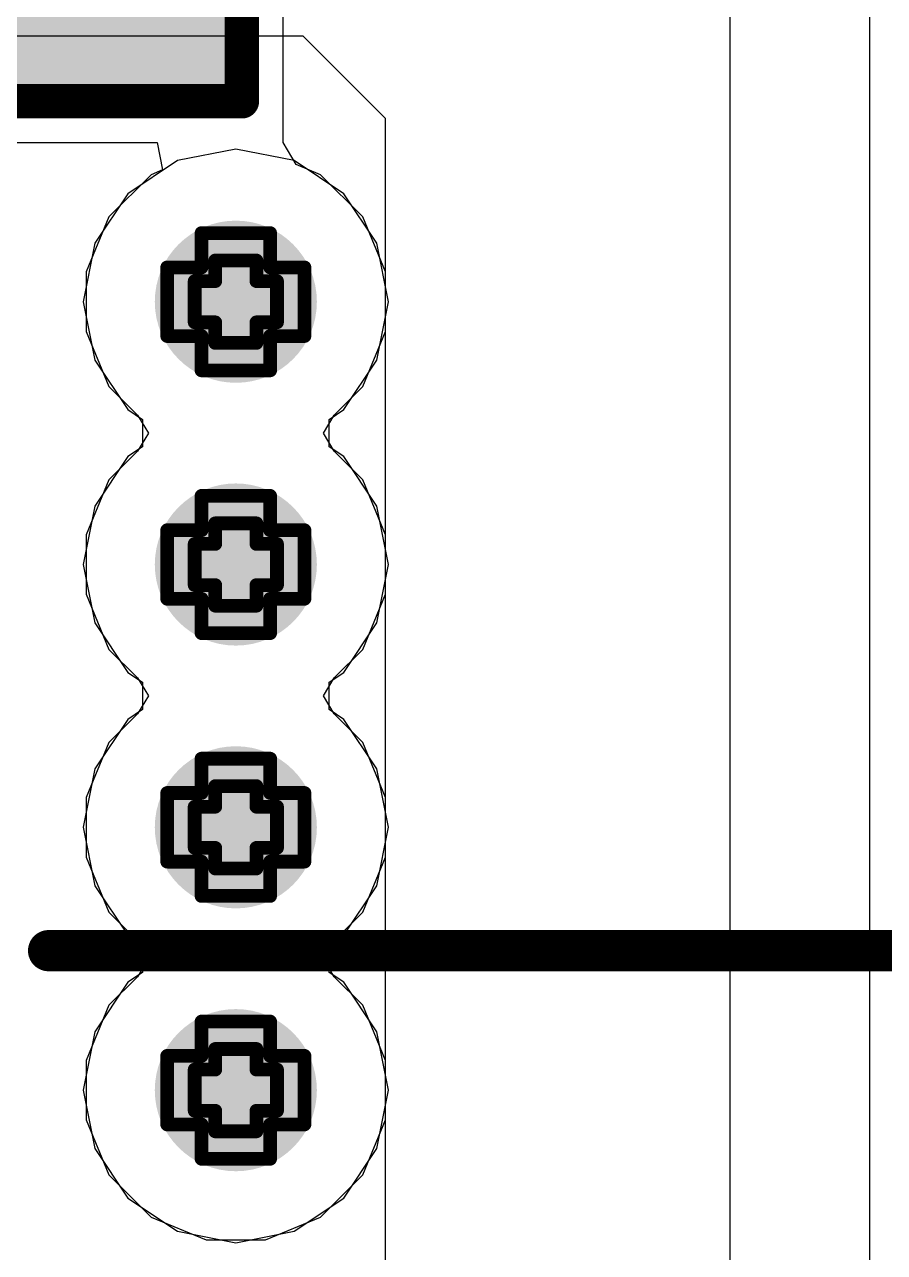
# Model space of a CAD drawing. Header units: inches. Extents: x 0 to 198, y 0 to 199.
# Drawn here: x 6.0572 to 6.1825, y 2.6369 to 2.8157 of the extents above; entities that cross this region are included whole.
import ezdxf

# ---------------------------------------------------------------- set-up
doc = ezdxf.new("R2010")
doc.units = ezdxf.units.IN
doc.header["$MEASUREMENT"] = 0
for name, color, linetype in [('Bottom Layer', 5, 'Continuous'), ('Bottom Overlay', 54, 'Continuous'), ('Bottom Paste', 16, 'Continuous'), ('Bottom Solder', 6, 'Continuous'), ('Drill Drawing', 1, 'Continuous'), ('Layer 1', 16, 'Continuous'), ('Layer 2', 76, 'Continuous'), ('Top Layer', 1, 'Continuous'), ('Top Overlay', 2, 'Continuous'), ('Via Holes', 16, 'Continuous')]:
    doc.layers.add(name, color=color, linetype=linetype)

# ---------------------------------------------------------------- blocks, each defined once
blk = doc.blocks.new('C___1210_B_368')
at = {"layer": 'Bottom Layer'}
for points in [[(-0.08, 0.055), (-0.02, 0.055), (-0.02, -0.055), (-0.08, -0.055)], [(0.02, 0.055), (0.08, 0.055), (0.08, -0.055), (0.02, -0.055)]]:
    blk.add_hatch(color=5, dxfattribs=at).paths.add_polyline_path(points)
at = {"layer": 'Bottom Paste'}
for points in [[(-0.08, 0.055), (-0.02, 0.055), (-0.02, -0.055), (-0.08, -0.055)], [(0.02, 0.055), (0.08, 0.055), (0.08, -0.055), (0.02, -0.055)]]:
    blk.add_hatch(color=16, dxfattribs=at).paths.add_polyline_path(points)
at = {"layer": 'Bottom Solder'}
for points in [[(-0.084, 0.059), (-0.016, 0.059), (-0.016, -0.059), (-0.084, -0.059)], [(0.016, 0.059), (0.084, 0.059), (0.084, -0.059), (0.016, -0.059)]]:
    blk.add_hatch(color=6, dxfattribs=at).paths.add_polyline_path(points)
at = {"layer": 'Bottom Overlay'}
for points in [[(-0.084, 0.059, 0.005, 0.005, 0), (-0.084, -0.059, 0.005, 0.005, 0)], [(-0.084, 0.059, 0.005, 0.005, 0), (-0.023, 0.059, 0.005, 0.005, 0)], [(0.023, 0.059, 0.005, 0.005, 0), (0.084, 0.059, 0.005, 0.005, 0)], [(0.084, 0.059, 0.005, 0.005, 0), (0.084, -0.059, 0.005, 0.005, 0)], [(-0.084, -0.059, 0.005, 0.005, 0), (-0.023, -0.059, 0.005, 0.005, 0)], [(0.023, -0.059, 0.005, 0.005, 0), (0.084, -0.059, 0.005, 0.005, 0)]]:
    blk.add_lwpolyline(points, format="xyseb", dxfattribs=at)
for points in [[(-0.08525, 0.059, 0.0025, 0.0025, 1), (-0.08275, 0.059, 0.0025, 0.0025, 1)], [(-0.08525, 0.059, 0.0025, 0.0025, 1), (-0.08275, 0.059, 0.0025, 0.0025, 1)], [(-0.02425, 0.059, 0.0025, 0.0025, 1), (-0.02175, 0.059, 0.0025, 0.0025, 1)], [(0.02175, 0.059, 0.0025, 0.0025, 1), (0.02425, 0.059, 0.0025, 0.0025, 1)], [(0.08275, 0.059, 0.0025, 0.0025, 1), (0.08525, 0.059, 0.0025, 0.0025, 1)], [(0.08275, 0.059, 0.0025, 0.0025, 1), (0.08525, 0.059, 0.0025, 0.0025, 1)], [(-0.08525, -0.059, 0.0025, 0.0025, 1), (-0.08275, -0.059, 0.0025, 0.0025, 1)], [(-0.08525, -0.059, 0.0025, 0.0025, 1), (-0.08275, -0.059, 0.0025, 0.0025, 1)], [(-0.02425, -0.059, 0.0025, 0.0025, 1), (-0.02175, -0.059, 0.0025, 0.0025, 1)], [(0.02175, -0.059, 0.0025, 0.0025, 1), (0.02425, -0.059, 0.0025, 0.0025, 1)], [(0.08275, -0.059, 0.0025, 0.0025, 1), (0.08525, -0.059, 0.0025, 0.0025, 1)], [(0.08275, -0.059, 0.0025, 0.0025, 1), (0.08525, -0.059, 0.0025, 0.0025, 1)]]:
    blk.add_lwpolyline(points, format="xyseb", close=True, dxfattribs=at)
blk = doc.blocks.new('OVZ121M1VTR_1013_369')
at = {"layer": 'Top Overlay'}
blk.add_lwpolyline([(0.20772, 0.03082, 0.006, 0.006, 0), (0.20772, 0.20772, 0.006, 0.006, 0)], format="xyseb", dxfattribs=at)
blk.add_lwpolyline([(0.20622, 0.03082, 0.003, 0.003, 1), (0.20922, 0.03082, 0.003, 0.003, 1)], format="xyseb", close=True, dxfattribs=at)

msp = doc.modelspace()

# ---------------------------------------------------------------- hatches: boundary and pattern name
at = {"layer": 'Bottom Layer'}
h = msp.add_hatch(color=5, dxfattribs=at)
edge = h.paths.add_edge_path()
edge.add_arc((6.088, 2.77534), 0.01181, 0, 360)
h = msp.add_hatch(color=5, dxfattribs=at)
edge = h.paths.add_edge_path()
edge.add_arc((6.088, 2.73706), 0.01181, 0, 360)
h = msp.add_hatch(color=5, dxfattribs=at)
edge = h.paths.add_edge_path()
edge.add_arc((6.088, 2.69878), 0.01181, 0, 360)
h = msp.add_hatch(color=5, dxfattribs=at)
edge = h.paths.add_edge_path()
edge.add_arc((6.088, 2.66049), 0.01181, 0, 360)
at = {"layer": 'Layer 1'}
h = msp.add_hatch(color=16, dxfattribs=at)
edge = h.paths.add_edge_path()
edge.add_arc((6.088, 2.77534), 0.01181, 0, 360)
h = msp.add_hatch(color=16, dxfattribs=at)
edge = h.paths.add_edge_path()
edge.add_arc((6.088, 2.73706), 0.01181, 0, 360)
h = msp.add_hatch(color=16, dxfattribs=at)
edge = h.paths.add_edge_path()
edge.add_arc((6.088, 2.69878), 0.01181, 0, 360)
h = msp.add_hatch(color=16, dxfattribs=at)
edge = h.paths.add_edge_path()
edge.add_arc((6.088, 2.66049), 0.01181, 0, 360)
at = {"layer": 'Layer 2'}
h = msp.add_hatch(color=76, dxfattribs=at)
edge = h.paths.add_edge_path()
edge.add_arc((6.088, 2.77534), 0.01181, 0, 360)
h = msp.add_hatch(color=76, dxfattribs=at)
edge = h.paths.add_edge_path()
edge.add_arc((6.088, 2.73706), 0.01181, 0, 360)
h = msp.add_hatch(color=76, dxfattribs=at)
edge = h.paths.add_edge_path()
edge.add_arc((6.088, 2.69878), 0.01181, 0, 360)
h = msp.add_hatch(color=76, dxfattribs=at)
edge = h.paths.add_edge_path()
edge.add_arc((6.088, 2.66049), 0.01181, 0, 360)
at = {"layer": 'Top Layer'}
h = msp.add_hatch(color=1, dxfattribs=at)
edge = h.paths.add_edge_path()
edge.add_arc((6.088, 2.77534), 0.01181, 0, 360)
h = msp.add_hatch(color=1, dxfattribs=at)
edge = h.paths.add_edge_path()
edge.add_arc((6.088, 2.73706), 0.01181, 0, 360)
h = msp.add_hatch(color=1, dxfattribs=at)
edge = h.paths.add_edge_path()
edge.add_arc((6.088, 2.69878), 0.01181, 0, 360)
h = msp.add_hatch(color=1, dxfattribs=at)
edge = h.paths.add_edge_path()
edge.add_arc((6.088, 2.66049), 0.01181, 0, 360)
at = {"layer": 'Via Holes'}
h = msp.add_hatch(color=7, dxfattribs=at)
edge = h.paths.add_edge_path()
edge.add_arc((6.088, 2.77534), 0.00591, 0, 360)
h = msp.add_hatch(color=7, dxfattribs=at)
edge = h.paths.add_edge_path()
edge.add_arc((6.088, 2.73706), 0.00591, 0, 360)
h = msp.add_hatch(color=7, dxfattribs=at)
edge = h.paths.add_edge_path()
edge.add_arc((6.088, 2.69878), 0.00591, 0, 360)
h = msp.add_hatch(color=7, dxfattribs=at)
edge = h.paths.add_edge_path()
edge.add_arc((6.088, 2.66049), 0.00591, 0, 360)

# ---------------------------------------------------------------- linework, layer by layer
at = {"layer": 'Bottom Layer'}
for p, q in [((6.16, 3.131), (6.16, 2.454)), ((6.18039, 2.454), (6.18039, 3.131)), ((6.09489, 2.80042), (6.09489, 2.87853)), ((6.09489, 2.79853), (6.09489, 2.80042)), ((6.05028, 2.79853), (6.07653, 2.79853)), ((6.07653, 2.79853), (6.07733, 2.79453)), ((6.09678, 2.79531), (6.09489, 2.79853)), ((6.07565, 2.79383), (6.06951, 2.78769)), ((6.07733, 2.79453), (6.07565, 2.79383)), ((6.10036, 2.79383), (6.09678, 2.79531)), ((6.10649, 2.78769), (6.10036, 2.79383)), ((6.06951, 2.78769), (6.06619, 2.77968)), ((6.10981, 2.77968), (6.10649, 2.78769)), ((6.06619, 2.77968), (6.06619, 2.771)), ((6.10981, 2.771), (6.10981, 2.77968)), ((6.06619, 2.771), (6.06951, 2.76299)), ((6.10649, 2.76299), (6.10981, 2.771)), ((6.06951, 2.76299), (6.07368, 2.75881)), ((6.10232, 2.75881), (6.10649, 2.76299)), ((6.07368, 2.75881), (6.07525, 2.7562)), ((6.10075, 2.7562), (6.10232, 2.75881)), ((6.07525, 2.7562), (6.07368, 2.75359)), ((6.10232, 2.75359), (6.10075, 2.7562)), ((6.07368, 2.75359), (6.06951, 2.74941)), ((6.10649, 2.74941), (6.10232, 2.75359)), ((6.06951, 2.74941), (6.06619, 2.7414)), ((6.10981, 2.7414), (6.10649, 2.74941)), ((6.06619, 2.7414), (6.06619, 2.73272)), ((6.10981, 2.73272), (6.10981, 2.7414)), ((6.06619, 2.73272), (6.06951, 2.7247)), ((6.10649, 2.7247), (6.10981, 2.73272)), ((6.06951, 2.7247), (6.07368, 2.72053)), ((6.10232, 2.72053), (6.10649, 2.7247)), ((6.07368, 2.72053), (6.07525, 2.71792)), ((6.10075, 2.71792), (6.10232, 2.72053)), ((6.07525, 2.71792), (6.07368, 2.7153)), ((6.10232, 2.7153), (6.10075, 2.71792)), ((6.07368, 2.7153), (6.06951, 2.71113)), ((6.10649, 2.71113), (6.10232, 2.7153)), ((6.06951, 2.71113), (6.06619, 2.70311)), ((6.10981, 2.70311), (6.10649, 2.71113)), ((6.06619, 2.70311), (6.06619, 2.69444)), ((6.10981, 2.69444), (6.10981, 2.70311)), ((6.06619, 2.69444), (6.06951, 2.68642)), ((6.10649, 2.68642), (6.10981, 2.69444)), ((6.06951, 2.68642), (6.07368, 2.68225)), ((6.10232, 2.68225), (6.10649, 2.68642)), ((6.07368, 2.68225), (6.07525, 2.67963)), ((6.10075, 2.67963), (6.10232, 2.68225)), ((6.07525, 2.67963), (6.07368, 2.67702)), ((6.10232, 2.67702), (6.10075, 2.67963)), ((6.07368, 2.67702), (6.06951, 2.67285)), ((6.10649, 2.67285), (6.10232, 2.67702)), ((6.06951, 2.67285), (6.06619, 2.66483)), ((6.10981, 2.66483), (6.10649, 2.67285)), ((6.06619, 2.66483), (6.06619, 2.65616)), ((6.10981, 2.65616), (6.10981, 2.66483)), ((6.06619, 2.65616), (6.06951, 2.64814)), ((6.10649, 2.64814), (6.10981, 2.65616)), ((6.06951, 2.64814), (6.07565, 2.642)), ((6.10036, 2.642), (6.10649, 2.64814)), ((6.07565, 2.642), (6.08366, 2.63868)), ((6.09234, 2.63868), (6.10036, 2.642)), ((6.08366, 2.63868), (6.09234, 2.63868))]:
    msp.add_line(p, q, dxfattribs=at)
at = {"layer": 'Drill Drawing'}
for points in [[(6.083, 2.78034, 0.002, 0.002, 0), (6.083, 2.78534, 0.002, 0.002, 0)], [(6.083, 2.78534, 0.002, 0.002, 0), (6.093, 2.78534, 0.002, 0.002, 0)], [(6.093, 2.78034, 0.002, 0.002, 0), (6.093, 2.78534, 0.002, 0.002, 0)], [(6.078, 2.77034, 0.002, 0.002, 0), (6.078, 2.78034, 0.002, 0.002, 0)], [(6.078, 2.78034, 0.002, 0.002, 0), (6.083, 2.78034, 0.002, 0.002, 0)], [(6.085, 2.77834, 0.002, 0.002, 0), (6.085, 2.78134, 0.002, 0.002, 0)], [(6.085, 2.78134, 0.002, 0.002, 0), (6.091, 2.78134, 0.002, 0.002, 0)], [(6.091, 2.77834, 0.002, 0.002, 0), (6.091, 2.78134, 0.002, 0.002, 0)], [(6.093, 2.78034, 0.002, 0.002, 0), (6.098, 2.78034, 0.002, 0.002, 0)], [(6.098, 2.77034, 0.002, 0.002, 0), (6.098, 2.78034, 0.002, 0.002, 0)], [(6.082, 2.77234, 0.002, 0.002, 0), (6.082, 2.77834, 0.002, 0.002, 0)], [(6.082, 2.77834, 0.002, 0.002, 0), (6.085, 2.77834, 0.002, 0.002, 0)], [(6.091, 2.77834, 0.002, 0.002, 0), (6.094, 2.77834, 0.002, 0.002, 0)], [(6.094, 2.77234, 0.002, 0.002, 0), (6.094, 2.77834, 0.002, 0.002, 0)], [(6.082, 2.77234, 0.002, 0.002, 0), (6.085, 2.77234, 0.002, 0.002, 0)], [(6.085, 2.76934, 0.002, 0.002, 0), (6.085, 2.77234, 0.002, 0.002, 0)], [(6.091, 2.77234, 0.002, 0.002, 0), (6.094, 2.77234, 0.002, 0.002, 0)], [(6.091, 2.76934, 0.002, 0.002, 0), (6.091, 2.77234, 0.002, 0.002, 0)], [(6.078, 2.77034, 0.002, 0.002, 0), (6.083, 2.77034, 0.002, 0.002, 0)], [(6.083, 2.76534, 0.002, 0.002, 0), (6.083, 2.77034, 0.002, 0.002, 0)], [(6.093, 2.77034, 0.002, 0.002, 0), (6.098, 2.77034, 0.002, 0.002, 0)], [(6.093, 2.76534, 0.002, 0.002, 0), (6.093, 2.77034, 0.002, 0.002, 0)], [(6.085, 2.76934, 0.002, 0.002, 0), (6.091, 2.76934, 0.002, 0.002, 0)], [(6.083, 2.76534, 0.002, 0.002, 0), (6.093, 2.76534, 0.002, 0.002, 0)], [(6.083, 2.74206, 0.002, 0.002, 0), (6.083, 2.74706, 0.002, 0.002, 0)], [(6.083, 2.74706, 0.002, 0.002, 0), (6.093, 2.74706, 0.002, 0.002, 0)], [(6.093, 2.74206, 0.002, 0.002, 0), (6.093, 2.74706, 0.002, 0.002, 0)], [(6.085, 2.74006, 0.002, 0.002, 0), (6.085, 2.74306, 0.002, 0.002, 0)], [(6.085, 2.74306, 0.002, 0.002, 0), (6.091, 2.74306, 0.002, 0.002, 0)], [(6.091, 2.74006, 0.002, 0.002, 0), (6.091, 2.74306, 0.002, 0.002, 0)], [(6.078, 2.73206, 0.002, 0.002, 0), (6.078, 2.74206, 0.002, 0.002, 0)], [(6.078, 2.74206, 0.002, 0.002, 0), (6.083, 2.74206, 0.002, 0.002, 0)], [(6.093, 2.74206, 0.002, 0.002, 0), (6.098, 2.74206, 0.002, 0.002, 0)], [(6.098, 2.73206, 0.002, 0.002, 0), (6.098, 2.74206, 0.002, 0.002, 0)], [(6.082, 2.73406, 0.002, 0.002, 0), (6.082, 2.74006, 0.002, 0.002, 0)], [(6.082, 2.74006, 0.002, 0.002, 0), (6.085, 2.74006, 0.002, 0.002, 0)], [(6.091, 2.74006, 0.002, 0.002, 0), (6.094, 2.74006, 0.002, 0.002, 0)], [(6.094, 2.73406, 0.002, 0.002, 0), (6.094, 2.74006, 0.002, 0.002, 0)], [(6.082, 2.73406, 0.002, 0.002, 0), (6.085, 2.73406, 0.002, 0.002, 0)], [(6.085, 2.73106, 0.002, 0.002, 0), (6.085, 2.73406, 0.002, 0.002, 0)], [(6.091, 2.73406, 0.002, 0.002, 0), (6.094, 2.73406, 0.002, 0.002, 0)], [(6.091, 2.73106, 0.002, 0.002, 0), (6.091, 2.73406, 0.002, 0.002, 0)], [(6.078, 2.73206, 0.002, 0.002, 0), (6.083, 2.73206, 0.002, 0.002, 0)], [(6.083, 2.72706, 0.002, 0.002, 0), (6.083, 2.73206, 0.002, 0.002, 0)], [(6.093, 2.73206, 0.002, 0.002, 0), (6.098, 2.73206, 0.002, 0.002, 0)], [(6.093, 2.72706, 0.002, 0.002, 0), (6.093, 2.73206, 0.002, 0.002, 0)], [(6.085, 2.73106, 0.002, 0.002, 0), (6.091, 2.73106, 0.002, 0.002, 0)], [(6.083, 2.72706, 0.002, 0.002, 0), (6.093, 2.72706, 0.002, 0.002, 0)], [(6.083, 2.70378, 0.002, 0.002, 0), (6.083, 2.70878, 0.002, 0.002, 0)], [(6.083, 2.70878, 0.002, 0.002, 0), (6.093, 2.70878, 0.002, 0.002, 0)], [(6.093, 2.70378, 0.002, 0.002, 0), (6.093, 2.70878, 0.002, 0.002, 0)], [(6.078, 2.69378, 0.002, 0.002, 0), (6.078, 2.70378, 0.002, 0.002, 0)], [(6.078, 2.70378, 0.002, 0.002, 0), (6.083, 2.70378, 0.002, 0.002, 0)], [(6.085, 2.70178, 0.002, 0.002, 0), (6.085, 2.70478, 0.002, 0.002, 0)], [(6.085, 2.70478, 0.002, 0.002, 0), (6.091, 2.70478, 0.002, 0.002, 0)], [(6.091, 2.70178, 0.002, 0.002, 0), (6.091, 2.70478, 0.002, 0.002, 0)], [(6.093, 2.70378, 0.002, 0.002, 0), (6.098, 2.70378, 0.002, 0.002, 0)], [(6.098, 2.69378, 0.002, 0.002, 0), (6.098, 2.70378, 0.002, 0.002, 0)], [(6.082, 2.69578, 0.002, 0.002, 0), (6.082, 2.70178, 0.002, 0.002, 0)], [(6.082, 2.70178, 0.002, 0.002, 0), (6.085, 2.70178, 0.002, 0.002, 0)], [(6.091, 2.70178, 0.002, 0.002, 0), (6.094, 2.70178, 0.002, 0.002, 0)], [(6.094, 2.69578, 0.002, 0.002, 0), (6.094, 2.70178, 0.002, 0.002, 0)], [(6.082, 2.69578, 0.002, 0.002, 0), (6.085, 2.69578, 0.002, 0.002, 0)], [(6.085, 2.69278, 0.002, 0.002, 0), (6.085, 2.69578, 0.002, 0.002, 0)], [(6.091, 2.69578, 0.002, 0.002, 0), (6.094, 2.69578, 0.002, 0.002, 0)], [(6.091, 2.69278, 0.002, 0.002, 0), (6.091, 2.69578, 0.002, 0.002, 0)], [(6.078, 2.69378, 0.002, 0.002, 0), (6.083, 2.69378, 0.002, 0.002, 0)], [(6.083, 2.68878, 0.002, 0.002, 0), (6.083, 2.69378, 0.002, 0.002, 0)], [(6.085, 2.69278, 0.002, 0.002, 0), (6.091, 2.69278, 0.002, 0.002, 0)], [(6.093, 2.69378, 0.002, 0.002, 0), (6.098, 2.69378, 0.002, 0.002, 0)], [(6.093, 2.68878, 0.002, 0.002, 0), (6.093, 2.69378, 0.002, 0.002, 0)], [(6.083, 2.68878, 0.002, 0.002, 0), (6.093, 2.68878, 0.002, 0.002, 0)], [(6.083, 2.66549, 0.002, 0.002, 0), (6.083, 2.67049, 0.002, 0.002, 0)], [(6.083, 2.67049, 0.002, 0.002, 0), (6.093, 2.67049, 0.002, 0.002, 0)], [(6.093, 2.66549, 0.002, 0.002, 0), (6.093, 2.67049, 0.002, 0.002, 0)], [(6.085, 2.66349, 0.002, 0.002, 0), (6.085, 2.66649, 0.002, 0.002, 0)], [(6.085, 2.66649, 0.002, 0.002, 0), (6.091, 2.66649, 0.002, 0.002, 0)], [(6.091, 2.66349, 0.002, 0.002, 0), (6.091, 2.66649, 0.002, 0.002, 0)], [(6.078, 2.65549, 0.002, 0.002, 0), (6.078, 2.66549, 0.002, 0.002, 0)], [(6.078, 2.66549, 0.002, 0.002, 0), (6.083, 2.66549, 0.002, 0.002, 0)], [(6.093, 2.66549, 0.002, 0.002, 0), (6.098, 2.66549, 0.002, 0.002, 0)], [(6.098, 2.65549, 0.002, 0.002, 0), (6.098, 2.66549, 0.002, 0.002, 0)], [(6.082, 2.65749, 0.002, 0.002, 0), (6.082, 2.66349, 0.002, 0.002, 0)], [(6.082, 2.66349, 0.002, 0.002, 0), (6.085, 2.66349, 0.002, 0.002, 0)], [(6.091, 2.66349, 0.002, 0.002, 0), (6.094, 2.66349, 0.002, 0.002, 0)], [(6.094, 2.65749, 0.002, 0.002, 0), (6.094, 2.66349, 0.002, 0.002, 0)], [(6.082, 2.65749, 0.002, 0.002, 0), (6.085, 2.65749, 0.002, 0.002, 0)], [(6.085, 2.65449, 0.002, 0.002, 0), (6.085, 2.65749, 0.002, 0.002, 0)], [(6.091, 2.65749, 0.002, 0.002, 0), (6.094, 2.65749, 0.002, 0.002, 0)], [(6.091, 2.65449, 0.002, 0.002, 0), (6.091, 2.65749, 0.002, 0.002, 0)], [(6.078, 2.65549, 0.002, 0.002, 0), (6.083, 2.65549, 0.002, 0.002, 0)], [(6.083, 2.65049, 0.002, 0.002, 0), (6.083, 2.65549, 0.002, 0.002, 0)], [(6.093, 2.65549, 0.002, 0.002, 0), (6.098, 2.65549, 0.002, 0.002, 0)], [(6.093, 2.65049, 0.002, 0.002, 0), (6.093, 2.65549, 0.002, 0.002, 0)], [(6.085, 2.65449, 0.002, 0.002, 0), (6.091, 2.65449, 0.002, 0.002, 0)], [(6.083, 2.65049, 0.002, 0.002, 0), (6.093, 2.65049, 0.002, 0.002, 0)]]:
    msp.add_lwpolyline(points, format="xyseb", dxfattribs=at)
for points in [[(6.0825, 2.78534, 0.001, 0.001, 1), (6.0835, 2.78534, 0.001, 0.001, 1)], [(6.0825, 2.78534, 0.001, 0.001, 1), (6.0835, 2.78534, 0.001, 0.001, 1)], [(6.0925, 2.78534, 0.001, 0.001, 1), (6.0935, 2.78534, 0.001, 0.001, 1)], [(6.0925, 2.78534, 0.001, 0.001, 1), (6.0935, 2.78534, 0.001, 0.001, 1)], [(6.0775, 2.78034, 0.001, 0.001, 1), (6.0785, 2.78034, 0.001, 0.001, 1)], [(6.0775, 2.78034, 0.001, 0.001, 1), (6.0785, 2.78034, 0.001, 0.001, 1)], [(6.0825, 2.78034, 0.001, 0.001, 1), (6.0835, 2.78034, 0.001, 0.001, 1)], [(6.0825, 2.78034, 0.001, 0.001, 1), (6.0835, 2.78034, 0.001, 0.001, 1)], [(6.0845, 2.78134, 0.001, 0.001, 1), (6.0855, 2.78134, 0.001, 0.001, 1)], [(6.0845, 2.78134, 0.001, 0.001, 1), (6.0855, 2.78134, 0.001, 0.001, 1)], [(6.0905, 2.78134, 0.001, 0.001, 1), (6.0915, 2.78134, 0.001, 0.001, 1)], [(6.0905, 2.78134, 0.001, 0.001, 1), (6.0915, 2.78134, 0.001, 0.001, 1)], [(6.0925, 2.78034, 0.001, 0.001, 1), (6.0935, 2.78034, 0.001, 0.001, 1)], [(6.0925, 2.78034, 0.001, 0.001, 1), (6.0935, 2.78034, 0.001, 0.001, 1)], [(6.0975, 2.78034, 0.001, 0.001, 1), (6.0985, 2.78034, 0.001, 0.001, 1)], [(6.0975, 2.78034, 0.001, 0.001, 1), (6.0985, 2.78034, 0.001, 0.001, 1)], [(6.0815, 2.77834, 0.001, 0.001, 1), (6.0825, 2.77834, 0.001, 0.001, 1)], [(6.0815, 2.77834, 0.001, 0.001, 1), (6.0825, 2.77834, 0.001, 0.001, 1)], [(6.0845, 2.77834, 0.001, 0.001, 1), (6.0855, 2.77834, 0.001, 0.001, 1)], [(6.0845, 2.77834, 0.001, 0.001, 1), (6.0855, 2.77834, 0.001, 0.001, 1)], [(6.0905, 2.77834, 0.001, 0.001, 1), (6.0915, 2.77834, 0.001, 0.001, 1)], [(6.0905, 2.77834, 0.001, 0.001, 1), (6.0915, 2.77834, 0.001, 0.001, 1)], [(6.0935, 2.77834, 0.001, 0.001, 1), (6.0945, 2.77834, 0.001, 0.001, 1)], [(6.0935, 2.77834, 0.001, 0.001, 1), (6.0945, 2.77834, 0.001, 0.001, 1)], [(6.0815, 2.77234, 0.001, 0.001, 1), (6.0825, 2.77234, 0.001, 0.001, 1)], [(6.0815, 2.77234, 0.001, 0.001, 1), (6.0825, 2.77234, 0.001, 0.001, 1)], [(6.0845, 2.77234, 0.001, 0.001, 1), (6.0855, 2.77234, 0.001, 0.001, 1)], [(6.0845, 2.77234, 0.001, 0.001, 1), (6.0855, 2.77234, 0.001, 0.001, 1)], [(6.0905, 2.77234, 0.001, 0.001, 1), (6.0915, 2.77234, 0.001, 0.001, 1)], [(6.0905, 2.77234, 0.001, 0.001, 1), (6.0915, 2.77234, 0.001, 0.001, 1)], [(6.0935, 2.77234, 0.001, 0.001, 1), (6.0945, 2.77234, 0.001, 0.001, 1)], [(6.0935, 2.77234, 0.001, 0.001, 1), (6.0945, 2.77234, 0.001, 0.001, 1)], [(6.0775, 2.77034, 0.001, 0.001, 1), (6.0785, 2.77034, 0.001, 0.001, 1)], [(6.0775, 2.77034, 0.001, 0.001, 1), (6.0785, 2.77034, 0.001, 0.001, 1)], [(6.0825, 2.77034, 0.001, 0.001, 1), (6.0835, 2.77034, 0.001, 0.001, 1)], [(6.0825, 2.77034, 0.001, 0.001, 1), (6.0835, 2.77034, 0.001, 0.001, 1)], [(6.0925, 2.77034, 0.001, 0.001, 1), (6.0935, 2.77034, 0.001, 0.001, 1)], [(6.0925, 2.77034, 0.001, 0.001, 1), (6.0935, 2.77034, 0.001, 0.001, 1)], [(6.0975, 2.77034, 0.001, 0.001, 1), (6.0985, 2.77034, 0.001, 0.001, 1)], [(6.0975, 2.77034, 0.001, 0.001, 1), (6.0985, 2.77034, 0.001, 0.001, 1)], [(6.0845, 2.76934, 0.001, 0.001, 1), (6.0855, 2.76934, 0.001, 0.001, 1)], [(6.0845, 2.76934, 0.001, 0.001, 1), (6.0855, 2.76934, 0.001, 0.001, 1)], [(6.0905, 2.76934, 0.001, 0.001, 1), (6.0915, 2.76934, 0.001, 0.001, 1)], [(6.0905, 2.76934, 0.001, 0.001, 1), (6.0915, 2.76934, 0.001, 0.001, 1)], [(6.0825, 2.76534, 0.001, 0.001, 1), (6.0835, 2.76534, 0.001, 0.001, 1)], [(6.0825, 2.76534, 0.001, 0.001, 1), (6.0835, 2.76534, 0.001, 0.001, 1)], [(6.0925, 2.76534, 0.001, 0.001, 1), (6.0935, 2.76534, 0.001, 0.001, 1)], [(6.0925, 2.76534, 0.001, 0.001, 1), (6.0935, 2.76534, 0.001, 0.001, 1)], [(6.0825, 2.74706, 0.001, 0.001, 1), (6.0835, 2.74706, 0.001, 0.001, 1)], [(6.0825, 2.74706, 0.001, 0.001, 1), (6.0835, 2.74706, 0.001, 0.001, 1)], [(6.0925, 2.74706, 0.001, 0.001, 1), (6.0935, 2.74706, 0.001, 0.001, 1)], [(6.0925, 2.74706, 0.001, 0.001, 1), (6.0935, 2.74706, 0.001, 0.001, 1)], [(6.0845, 2.74306, 0.001, 0.001, 1), (6.0855, 2.74306, 0.001, 0.001, 1)], [(6.0845, 2.74306, 0.001, 0.001, 1), (6.0855, 2.74306, 0.001, 0.001, 1)], [(6.0905, 2.74306, 0.001, 0.001, 1), (6.0915, 2.74306, 0.001, 0.001, 1)], [(6.0905, 2.74306, 0.001, 0.001, 1), (6.0915, 2.74306, 0.001, 0.001, 1)], [(6.0775, 2.74206, 0.001, 0.001, 1), (6.0785, 2.74206, 0.001, 0.001, 1)], [(6.0775, 2.74206, 0.001, 0.001, 1), (6.0785, 2.74206, 0.001, 0.001, 1)], [(6.0825, 2.74206, 0.001, 0.001, 1), (6.0835, 2.74206, 0.001, 0.001, 1)], [(6.0825, 2.74206, 0.001, 0.001, 1), (6.0835, 2.74206, 0.001, 0.001, 1)], [(6.0925, 2.74206, 0.001, 0.001, 1), (6.0935, 2.74206, 0.001, 0.001, 1)], [(6.0925, 2.74206, 0.001, 0.001, 1), (6.0935, 2.74206, 0.001, 0.001, 1)], [(6.0975, 2.74206, 0.001, 0.001, 1), (6.0985, 2.74206, 0.001, 0.001, 1)], [(6.0975, 2.74206, 0.001, 0.001, 1), (6.0985, 2.74206, 0.001, 0.001, 1)], [(6.0815, 2.74006, 0.001, 0.001, 1), (6.0825, 2.74006, 0.001, 0.001, 1)], [(6.0815, 2.74006, 0.001, 0.001, 1), (6.0825, 2.74006, 0.001, 0.001, 1)], [(6.0845, 2.74006, 0.001, 0.001, 1), (6.0855, 2.74006, 0.001, 0.001, 1)], [(6.0845, 2.74006, 0.001, 0.001, 1), (6.0855, 2.74006, 0.001, 0.001, 1)], [(6.0905, 2.74006, 0.001, 0.001, 1), (6.0915, 2.74006, 0.001, 0.001, 1)], [(6.0905, 2.74006, 0.001, 0.001, 1), (6.0915, 2.74006, 0.001, 0.001, 1)], [(6.0935, 2.74006, 0.001, 0.001, 1), (6.0945, 2.74006, 0.001, 0.001, 1)], [(6.0935, 2.74006, 0.001, 0.001, 1), (6.0945, 2.74006, 0.001, 0.001, 1)], [(6.0815, 2.73406, 0.001, 0.001, 1), (6.0825, 2.73406, 0.001, 0.001, 1)], [(6.0815, 2.73406, 0.001, 0.001, 1), (6.0825, 2.73406, 0.001, 0.001, 1)], [(6.0845, 2.73406, 0.001, 0.001, 1), (6.0855, 2.73406, 0.001, 0.001, 1)], [(6.0845, 2.73406, 0.001, 0.001, 1), (6.0855, 2.73406, 0.001, 0.001, 1)], [(6.0905, 2.73406, 0.001, 0.001, 1), (6.0915, 2.73406, 0.001, 0.001, 1)], [(6.0905, 2.73406, 0.001, 0.001, 1), (6.0915, 2.73406, 0.001, 0.001, 1)], [(6.0935, 2.73406, 0.001, 0.001, 1), (6.0945, 2.73406, 0.001, 0.001, 1)], [(6.0935, 2.73406, 0.001, 0.001, 1), (6.0945, 2.73406, 0.001, 0.001, 1)], [(6.0775, 2.73206, 0.001, 0.001, 1), (6.0785, 2.73206, 0.001, 0.001, 1)], [(6.0775, 2.73206, 0.001, 0.001, 1), (6.0785, 2.73206, 0.001, 0.001, 1)], [(6.0825, 2.73206, 0.001, 0.001, 1), (6.0835, 2.73206, 0.001, 0.001, 1)], [(6.0825, 2.73206, 0.001, 0.001, 1), (6.0835, 2.73206, 0.001, 0.001, 1)], [(6.0925, 2.73206, 0.001, 0.001, 1), (6.0935, 2.73206, 0.001, 0.001, 1)], [(6.0925, 2.73206, 0.001, 0.001, 1), (6.0935, 2.73206, 0.001, 0.001, 1)], [(6.0975, 2.73206, 0.001, 0.001, 1), (6.0985, 2.73206, 0.001, 0.001, 1)], [(6.0975, 2.73206, 0.001, 0.001, 1), (6.0985, 2.73206, 0.001, 0.001, 1)], [(6.0845, 2.73106, 0.001, 0.001, 1), (6.0855, 2.73106, 0.001, 0.001, 1)], [(6.0845, 2.73106, 0.001, 0.001, 1), (6.0855, 2.73106, 0.001, 0.001, 1)], [(6.0905, 2.73106, 0.001, 0.001, 1), (6.0915, 2.73106, 0.001, 0.001, 1)], [(6.0905, 2.73106, 0.001, 0.001, 1), (6.0915, 2.73106, 0.001, 0.001, 1)], [(6.0825, 2.72706, 0.001, 0.001, 1), (6.0835, 2.72706, 0.001, 0.001, 1)], [(6.0825, 2.72706, 0.001, 0.001, 1), (6.0835, 2.72706, 0.001, 0.001, 1)], [(6.0925, 2.72706, 0.001, 0.001, 1), (6.0935, 2.72706, 0.001, 0.001, 1)], [(6.0925, 2.72706, 0.001, 0.001, 1), (6.0935, 2.72706, 0.001, 0.001, 1)], [(6.0825, 2.70878, 0.001, 0.001, 1), (6.0835, 2.70878, 0.001, 0.001, 1)], [(6.0825, 2.70878, 0.001, 0.001, 1), (6.0835, 2.70878, 0.001, 0.001, 1)], [(6.0925, 2.70878, 0.001, 0.001, 1), (6.0935, 2.70878, 0.001, 0.001, 1)], [(6.0925, 2.70878, 0.001, 0.001, 1), (6.0935, 2.70878, 0.001, 0.001, 1)], [(6.0775, 2.70378, 0.001, 0.001, 1), (6.0785, 2.70378, 0.001, 0.001, 1)], [(6.0775, 2.70378, 0.001, 0.001, 1), (6.0785, 2.70378, 0.001, 0.001, 1)], [(6.0825, 2.70378, 0.001, 0.001, 1), (6.0835, 2.70378, 0.001, 0.001, 1)], [(6.0825, 2.70378, 0.001, 0.001, 1), (6.0835, 2.70378, 0.001, 0.001, 1)], [(6.0845, 2.70478, 0.001, 0.001, 1), (6.0855, 2.70478, 0.001, 0.001, 1)], [(6.0845, 2.70478, 0.001, 0.001, 1), (6.0855, 2.70478, 0.001, 0.001, 1)], [(6.0905, 2.70478, 0.001, 0.001, 1), (6.0915, 2.70478, 0.001, 0.001, 1)], [(6.0905, 2.70478, 0.001, 0.001, 1), (6.0915, 2.70478, 0.001, 0.001, 1)], [(6.0925, 2.70378, 0.001, 0.001, 1), (6.0935, 2.70378, 0.001, 0.001, 1)], [(6.0925, 2.70378, 0.001, 0.001, 1), (6.0935, 2.70378, 0.001, 0.001, 1)], [(6.0975, 2.70378, 0.001, 0.001, 1), (6.0985, 2.70378, 0.001, 0.001, 1)], [(6.0975, 2.70378, 0.001, 0.001, 1), (6.0985, 2.70378, 0.001, 0.001, 1)], [(6.0815, 2.70178, 0.001, 0.001, 1), (6.0825, 2.70178, 0.001, 0.001, 1)], [(6.0815, 2.70178, 0.001, 0.001, 1), (6.0825, 2.70178, 0.001, 0.001, 1)], [(6.0845, 2.70178, 0.001, 0.001, 1), (6.0855, 2.70178, 0.001, 0.001, 1)], [(6.0845, 2.70178, 0.001, 0.001, 1), (6.0855, 2.70178, 0.001, 0.001, 1)], [(6.0905, 2.70178, 0.001, 0.001, 1), (6.0915, 2.70178, 0.001, 0.001, 1)], [(6.0905, 2.70178, 0.001, 0.001, 1), (6.0915, 2.70178, 0.001, 0.001, 1)], [(6.0935, 2.70178, 0.001, 0.001, 1), (6.0945, 2.70178, 0.001, 0.001, 1)], [(6.0935, 2.70178, 0.001, 0.001, 1), (6.0945, 2.70178, 0.001, 0.001, 1)], [(6.0815, 2.69578, 0.001, 0.001, 1), (6.0825, 2.69578, 0.001, 0.001, 1)], [(6.0815, 2.69578, 0.001, 0.001, 1), (6.0825, 2.69578, 0.001, 0.001, 1)], [(6.0845, 2.69578, 0.001, 0.001, 1), (6.0855, 2.69578, 0.001, 0.001, 1)], [(6.0845, 2.69578, 0.001, 0.001, 1), (6.0855, 2.69578, 0.001, 0.001, 1)], [(6.0905, 2.69578, 0.001, 0.001, 1), (6.0915, 2.69578, 0.001, 0.001, 1)], [(6.0905, 2.69578, 0.001, 0.001, 1), (6.0915, 2.69578, 0.001, 0.001, 1)], [(6.0935, 2.69578, 0.001, 0.001, 1), (6.0945, 2.69578, 0.001, 0.001, 1)], [(6.0935, 2.69578, 0.001, 0.001, 1), (6.0945, 2.69578, 0.001, 0.001, 1)], [(6.0775, 2.69378, 0.001, 0.001, 1), (6.0785, 2.69378, 0.001, 0.001, 1)], [(6.0775, 2.69378, 0.001, 0.001, 1), (6.0785, 2.69378, 0.001, 0.001, 1)], [(6.0825, 2.69378, 0.001, 0.001, 1), (6.0835, 2.69378, 0.001, 0.001, 1)], [(6.0825, 2.69378, 0.001, 0.001, 1), (6.0835, 2.69378, 0.001, 0.001, 1)], [(6.0845, 2.69278, 0.001, 0.001, 1), (6.0855, 2.69278, 0.001, 0.001, 1)], [(6.0845, 2.69278, 0.001, 0.001, 1), (6.0855, 2.69278, 0.001, 0.001, 1)], [(6.0905, 2.69278, 0.001, 0.001, 1), (6.0915, 2.69278, 0.001, 0.001, 1)], [(6.0905, 2.69278, 0.001, 0.001, 1), (6.0915, 2.69278, 0.001, 0.001, 1)], [(6.0925, 2.69378, 0.001, 0.001, 1), (6.0935, 2.69378, 0.001, 0.001, 1)], [(6.0925, 2.69378, 0.001, 0.001, 1), (6.0935, 2.69378, 0.001, 0.001, 1)], [(6.0975, 2.69378, 0.001, 0.001, 1), (6.0985, 2.69378, 0.001, 0.001, 1)], [(6.0975, 2.69378, 0.001, 0.001, 1), (6.0985, 2.69378, 0.001, 0.001, 1)], [(6.0825, 2.68878, 0.001, 0.001, 1), (6.0835, 2.68878, 0.001, 0.001, 1)], [(6.0825, 2.68878, 0.001, 0.001, 1), (6.0835, 2.68878, 0.001, 0.001, 1)], [(6.0925, 2.68878, 0.001, 0.001, 1), (6.0935, 2.68878, 0.001, 0.001, 1)], [(6.0925, 2.68878, 0.001, 0.001, 1), (6.0935, 2.68878, 0.001, 0.001, 1)], [(6.0825, 2.67049, 0.001, 0.001, 1), (6.0835, 2.67049, 0.001, 0.001, 1)], [(6.0825, 2.67049, 0.001, 0.001, 1), (6.0835, 2.67049, 0.001, 0.001, 1)], [(6.0925, 2.67049, 0.001, 0.001, 1), (6.0935, 2.67049, 0.001, 0.001, 1)], [(6.0925, 2.67049, 0.001, 0.001, 1), (6.0935, 2.67049, 0.001, 0.001, 1)], [(6.0845, 2.66649, 0.001, 0.001, 1), (6.0855, 2.66649, 0.001, 0.001, 1)], [(6.0845, 2.66649, 0.001, 0.001, 1), (6.0855, 2.66649, 0.001, 0.001, 1)], [(6.0905, 2.66649, 0.001, 0.001, 1), (6.0915, 2.66649, 0.001, 0.001, 1)], [(6.0905, 2.66649, 0.001, 0.001, 1), (6.0915, 2.66649, 0.001, 0.001, 1)], [(6.0775, 2.66549, 0.001, 0.001, 1), (6.0785, 2.66549, 0.001, 0.001, 1)], [(6.0775, 2.66549, 0.001, 0.001, 1), (6.0785, 2.66549, 0.001, 0.001, 1)], [(6.0825, 2.66549, 0.001, 0.001, 1), (6.0835, 2.66549, 0.001, 0.001, 1)], [(6.0825, 2.66549, 0.001, 0.001, 1), (6.0835, 2.66549, 0.001, 0.001, 1)], [(6.0925, 2.66549, 0.001, 0.001, 1), (6.0935, 2.66549, 0.001, 0.001, 1)], [(6.0925, 2.66549, 0.001, 0.001, 1), (6.0935, 2.66549, 0.001, 0.001, 1)], [(6.0975, 2.66549, 0.001, 0.001, 1), (6.0985, 2.66549, 0.001, 0.001, 1)], [(6.0975, 2.66549, 0.001, 0.001, 1), (6.0985, 2.66549, 0.001, 0.001, 1)], [(6.0815, 2.66349, 0.001, 0.001, 1), (6.0825, 2.66349, 0.001, 0.001, 1)], [(6.0815, 2.66349, 0.001, 0.001, 1), (6.0825, 2.66349, 0.001, 0.001, 1)], [(6.0845, 2.66349, 0.001, 0.001, 1), (6.0855, 2.66349, 0.001, 0.001, 1)], [(6.0845, 2.66349, 0.001, 0.001, 1), (6.0855, 2.66349, 0.001, 0.001, 1)], [(6.0905, 2.66349, 0.001, 0.001, 1), (6.0915, 2.66349, 0.001, 0.001, 1)], [(6.0905, 2.66349, 0.001, 0.001, 1), (6.0915, 2.66349, 0.001, 0.001, 1)], [(6.0935, 2.66349, 0.001, 0.001, 1), (6.0945, 2.66349, 0.001, 0.001, 1)], [(6.0935, 2.66349, 0.001, 0.001, 1), (6.0945, 2.66349, 0.001, 0.001, 1)], [(6.0815, 2.65749, 0.001, 0.001, 1), (6.0825, 2.65749, 0.001, 0.001, 1)], [(6.0815, 2.65749, 0.001, 0.001, 1), (6.0825, 2.65749, 0.001, 0.001, 1)], [(6.0845, 2.65749, 0.001, 0.001, 1), (6.0855, 2.65749, 0.001, 0.001, 1)], [(6.0845, 2.65749, 0.001, 0.001, 1), (6.0855, 2.65749, 0.001, 0.001, 1)], [(6.0905, 2.65749, 0.001, 0.001, 1), (6.0915, 2.65749, 0.001, 0.001, 1)], [(6.0905, 2.65749, 0.001, 0.001, 1), (6.0915, 2.65749, 0.001, 0.001, 1)], [(6.0935, 2.65749, 0.001, 0.001, 1), (6.0945, 2.65749, 0.001, 0.001, 1)], [(6.0935, 2.65749, 0.001, 0.001, 1), (6.0945, 2.65749, 0.001, 0.001, 1)], [(6.0775, 2.65549, 0.001, 0.001, 1), (6.0785, 2.65549, 0.001, 0.001, 1)], [(6.0775, 2.65549, 0.001, 0.001, 1), (6.0785, 2.65549, 0.001, 0.001, 1)], [(6.0825, 2.65549, 0.001, 0.001, 1), (6.0835, 2.65549, 0.001, 0.001, 1)], [(6.0825, 2.65549, 0.001, 0.001, 1), (6.0835, 2.65549, 0.001, 0.001, 1)], [(6.0925, 2.65549, 0.001, 0.001, 1), (6.0935, 2.65549, 0.001, 0.001, 1)], [(6.0925, 2.65549, 0.001, 0.001, 1), (6.0935, 2.65549, 0.001, 0.001, 1)], [(6.0975, 2.65549, 0.001, 0.001, 1), (6.0985, 2.65549, 0.001, 0.001, 1)], [(6.0975, 2.65549, 0.001, 0.001, 1), (6.0985, 2.65549, 0.001, 0.001, 1)], [(6.0845, 2.65449, 0.001, 0.001, 1), (6.0855, 2.65449, 0.001, 0.001, 1)], [(6.0845, 2.65449, 0.001, 0.001, 1), (6.0855, 2.65449, 0.001, 0.001, 1)], [(6.0905, 2.65449, 0.001, 0.001, 1), (6.0915, 2.65449, 0.001, 0.001, 1)], [(6.0905, 2.65449, 0.001, 0.001, 1), (6.0915, 2.65449, 0.001, 0.001, 1)], [(6.0825, 2.65049, 0.001, 0.001, 1), (6.0835, 2.65049, 0.001, 0.001, 1)], [(6.0825, 2.65049, 0.001, 0.001, 1), (6.0835, 2.65049, 0.001, 0.001, 1)], [(6.0925, 2.65049, 0.001, 0.001, 1), (6.0935, 2.65049, 0.001, 0.001, 1)], [(6.0925, 2.65049, 0.001, 0.001, 1), (6.0935, 2.65049, 0.001, 0.001, 1)]]:
    msp.add_lwpolyline(points, format="xyseb", close=True, dxfattribs=at)
at = {"layer": 'Layer 2'}
for p, q in [((6.088, 2.79758), (6.07949, 2.79589)), ((6.09651, 2.79589), (6.088, 2.79758)), ((6.07949, 2.79589), (6.07228, 2.79106)), ((6.10373, 2.79106), (6.09651, 2.79589)), ((6.07228, 2.79106), (6.06746, 2.78385)), ((6.10855, 2.78385), (6.10373, 2.79106)), ((6.06746, 2.78385), (6.06576, 2.77534)), ((6.11024, 2.77534), (6.10855, 2.78385)), ((6.06576, 2.77534), (6.06746, 2.76683)), ((6.10855, 2.76683), (6.11024, 2.77534)), ((6.06746, 2.76683), (6.07228, 2.75962)), ((6.10373, 2.75962), (6.10855, 2.76683)), ((6.07228, 2.75962), (6.0744, 2.7582)), ((6.0744, 2.7582), (6.0744, 2.7542)), ((6.10161, 2.7582), (6.10373, 2.75962)), ((6.10161, 2.7542), (6.10161, 2.7582)), ((6.07228, 2.75278), (6.06746, 2.74557)), ((6.0744, 2.7542), (6.07228, 2.75278)), ((6.10373, 2.75278), (6.10161, 2.7542)), ((6.10855, 2.74557), (6.10373, 2.75278)), ((6.06746, 2.74557), (6.06576, 2.73706)), ((6.11024, 2.73706), (6.10855, 2.74557)), ((6.06576, 2.73706), (6.06746, 2.72855)), ((6.10855, 2.72855), (6.11024, 2.73706)), ((6.06746, 2.72855), (6.07228, 2.72133)), ((6.10373, 2.72133), (6.10855, 2.72855)), ((6.07228, 2.72133), (6.0744, 2.71992)), ((6.10161, 2.71992), (6.10373, 2.72133)), ((6.0744, 2.71992), (6.0744, 2.71592)), ((6.10161, 2.71592), (6.10161, 2.71992)), ((6.0744, 2.71592), (6.07228, 2.7145)), ((6.10373, 2.7145), (6.10161, 2.71592)), ((6.07228, 2.7145), (6.06746, 2.70729)), ((6.10855, 2.70729), (6.10373, 2.7145)), ((6.06746, 2.70729), (6.06576, 2.69878)), ((6.11024, 2.69878), (6.10855, 2.70729)), ((6.06576, 2.69878), (6.06746, 2.69027)), ((6.10855, 2.69027), (6.11024, 2.69878)), ((6.06746, 2.69027), (6.07228, 2.68305)), ((6.10373, 2.68305), (6.10855, 2.69027)), ((6.07228, 2.68305), (6.0744, 2.68163)), ((6.10161, 2.68163), (6.10373, 2.68305)), ((6.0744, 2.68163), (6.0744, 2.67763)), ((6.10161, 2.67763), (6.10161, 2.68163)), ((6.0744, 2.67763), (6.07228, 2.67622)), ((6.10373, 2.67622), (6.10161, 2.67763)), ((6.07228, 2.67622), (6.06746, 2.669)), ((6.10855, 2.669), (6.10373, 2.67622)), ((6.06746, 2.669), (6.06576, 2.66049)), ((6.11024, 2.66049), (6.10855, 2.669)), ((6.06576, 2.66049), (6.06746, 2.65198)), ((6.10855, 2.65198), (6.11024, 2.66049)), ((6.06746, 2.65198), (6.07228, 2.64477)), ((6.10373, 2.64477), (6.10855, 2.65198)), ((6.07228, 2.64477), (6.07949, 2.63995)), ((6.09651, 2.63995), (6.10373, 2.64477)), ((6.07949, 2.63995), (6.088, 2.63826)), ((6.088, 2.63826), (6.09651, 2.63995))]:
    msp.add_line(p, q, dxfattribs=at)
at = {"layer": 'Top Layer'}
for p, q in [((5.96078, 2.81406), (6.09778, 2.81406)), ((6.09778, 2.81406), (6.10978, 2.80206)), ((6.10978, 2.80206), (6.10978, 2.62778))]:
    msp.add_line(p, q, dxfattribs=at)

# ---------------------------------------------------------------- block references
for name, rotation in [('OVZ121M1VTR_1013_369', 270), ('C___1210_B_368', 90)]:
    msp.add_blockref(name, (6.02989, 2.88853), dxfattribs=dict(rotation=rotation))

doc.saveas('drawing.dxf')
